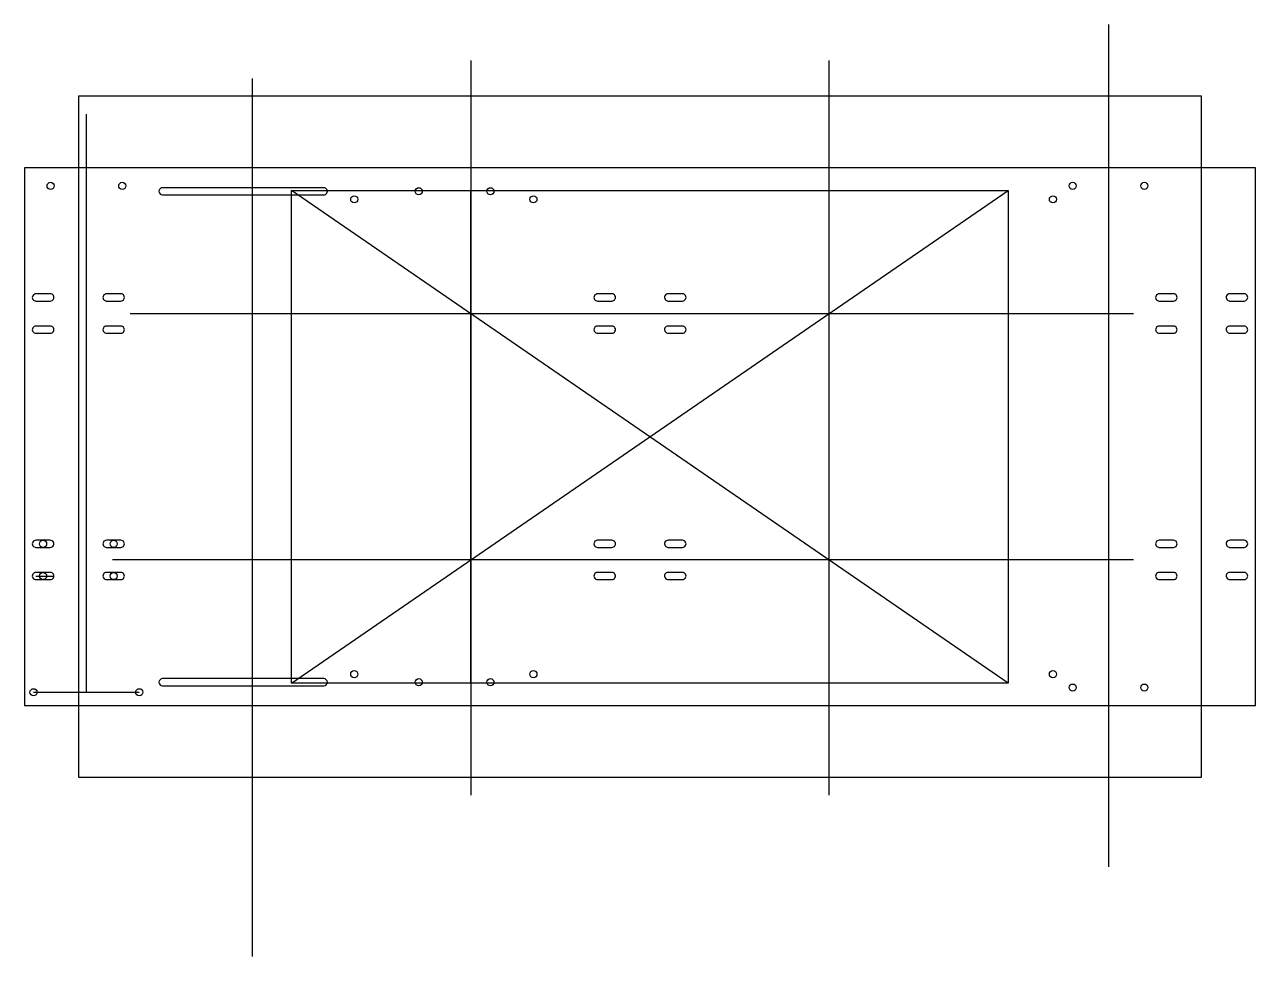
# Model space of a CAD drawing. Header units: millimetres. Extents: x -349 to 338, y -290 to 230.
import ezdxf

# ---------------------------------------------------------------- set-up
doc = ezdxf.new("R2010")
doc.units = ezdxf.units.MM
doc.layers.get('0').update_dxf_attribs({"linetype": 'CONTINUOUS'})

msp = doc.modelspace()

# ---------------------------------------------------------------- linework, layer by layer
for p, q in [((256, 230), (256, -240)), ((-100, 210), (-100, -200)), ((100, -200), (100, 210)), ((-222, 200), (-222, -290)), ((-314.5, -142.6), (-314.5, 180)), ((-182, 139), (-272, 139)), ((-200, -137.5), (-200, 137.5)), ((-200, 137.5), (200, 137.5)), ((200, -137.5), (-200, 137.5)), ((-200, -137.5), (200, 137.5)), ((-100, -137.5), (-100, 137.5)), ((200, 137.5), (200, -137.5)), ((-272, 135), (-182, 135)), ((-342.81, 75.75), (-334.7, 75.75)), ((-334.7, 79.75), (-342.7, 79.75)), ((-303.41, 75.75), (-295.3, 75.75)), ((-295.3, 79.75), (-303.3, 79.75)), ((-29.31, 75.75), (-21.2, 75.75)), ((-21.2, 79.75), (-29.2, 79.75)), ((10.09, 75.75), (18.2, 75.75)), ((18.2, 79.75), (10.2, 79.75)), ((284.19, 75.75), (292.3, 75.75)), ((292.3, 79.75), (284.3, 79.75)), ((323.59, 75.75), (331.7, 75.75)), ((331.7, 79.75), (323.7, 79.75)), ((-290, 68.75), (270, 68.75)), ((-342.81, 57.75), (-334.7, 57.75)), ((-334.7, 61.75), (-342.7, 61.75)), ((-303.41, 57.75), (-295.3, 57.75)), ((-295.3, 61.75), (-303.3, 61.75)), ((-29.31, 57.75), (-21.2, 57.75)), ((-21.2, 61.75), (-29.2, 61.75)), ((10.09, 57.75), (18.2, 57.75)), ((18.2, 61.75), (10.2, 61.75)), ((284.19, 57.75), (292.3, 57.75)), ((292.3, 61.75), (284.3, 61.75)), ((323.59, 57.75), (331.7, 57.75)), ((331.7, 61.75), (323.7, 61.75)), ((-342.81, -61.75), (-334.7, -61.75)), ((-334.7, -57.75), (-342.7, -57.75)), ((-303.41, -61.75), (-295.3, -61.75)), ((-295.3, -57.75), (-303.3, -57.75)), ((-29.31, -61.75), (-21.2, -61.75)), ((-21.2, -57.75), (-29.2, -57.75)), ((10.09, -61.75), (18.2, -61.75)), ((18.2, -57.75), (10.2, -57.75)), ((284.19, -61.75), (292.3, -61.75)), ((292.3, -57.75), (284.3, -57.75)), ((323.59, -61.75), (331.7, -61.75)), ((331.7, -57.75), (323.7, -57.75)), ((270, -68.75), (-300, -68.75)), ((-342.81, -79.75), (-334.7, -79.75)), ((-334.7, -75.75), (-342.7, -75.75)), ((-342.65, -77.75), (-333.18, -77.75)), ((-303.41, -79.75), (-295.3, -79.75)), ((-295.3, -75.75), (-303.3, -75.75)), ((-29.31, -79.75), (-21.2, -79.75)), ((-21.2, -75.75), (-29.2, -75.75)), ((10.09, -79.75), (18.2, -79.75)), ((18.2, -75.75), (10.2, -75.75)), ((284.19, -79.75), (292.3, -79.75)), ((292.3, -75.75), (284.3, -75.75)), ((323.59, -79.75), (331.7, -79.75)), ((331.7, -75.75), (323.7, -75.75)), ((-344, -142.6), (-285, -142.6)), ((200, -137.5), (-200, -137.5))]:
    msp.add_line(p, q)
for points in [[(-319, -190), (308, -190), (308, 190), (-319, 190)], [(338, 150), (-349, 150), (-349, -150), (338, -150)]]:
    msp.add_lwpolyline(points, close=True)
msp.add_lwpolyline([(-182, -135), (-272, -135, 1), (-272, -139), (-182, -139, 1)], format="xyb", close=True)
for centre in [(-334.5, 140), (-294.5, 140), (-129, 137), (-89, 137), (236, 140), (276, 140), (-165, 132.5), (-65, 132.5), (225, 132.5), (-338.7, -59.75), (-299.3, -59.75), (-338.7, -77.75), (-299.3, -77.75), (-165, -132.5), (-65, -132.5), (225, -132.5), (-129, -137), (-89, -137), (-344, -142.6), (-285, -142.6), (236, -140), (276, -140)]:
    msp.add_circle(centre, 2)
for centre, start, end in [((-272, 137), 90, 270), ((-182, 137), -90, 90.02614), ((-342.7, 77.75), 90, 273.19459), ((-334.7, 77.75), -90.02257, 90.02257), ((-303.3, 77.75), 90, 273.19459), ((-295.3, 77.75), -90.02257, 90.02257), ((-29.2, 77.75), 90, 273.19459), ((-21.2, 77.75), -90.02257, 90.02257), ((10.2, 77.75), 90, 273.19459), ((18.2, 77.75), -90.02257, 90.02257), ((284.3, 77.75), 90, 273.19459), ((292.3, 77.75), -90.02257, 90.02257), ((323.7, 77.75), 90, 273.19459), ((331.7, 77.75), -90.02257, 90.02257), ((-342.7, 59.75), 90, 273.19459), ((-334.7, 59.75), -90.02257, 90.02257), ((-303.3, 59.75), 90, 273.19459), ((-295.3, 59.75), -90.02257, 90.02257), ((-29.2, 59.75), 90, 273.19459), ((-21.2, 59.75), -90.02257, 90.02257), ((10.2, 59.75), 90, 273.19459), ((18.2, 59.75), -90.02257, 90.02257), ((284.3, 59.75), 90, 273.19459), ((292.3, 59.75), -90.02257, 90.02257), ((323.7, 59.75), 90, 273.19459), ((331.7, 59.75), -90.02257, 90.02257), ((-342.7, -59.75), 90, 273.19459), ((-334.7, -59.75), -90.02257, 90.02257), ((-303.3, -59.75), 90, 273.19459), ((-295.3, -59.75), -90.02257, 90.02257), ((-29.2, -59.75), 90, 273.19459), ((-21.2, -59.75), -90.02257, 90.02257), ((10.2, -59.75), 90, 273.19459), ((18.2, -59.75), -90.02257, 90.02257), ((284.3, -59.75), 90, 273.19459), ((292.3, -59.75), -90.02257, 90.02257), ((323.7, -59.75), 90, 273.19459), ((331.7, -59.75), -90.02257, 90.02257), ((-342.7, -77.75), 90, 273.19459), ((-334.7, -77.75), -90.02257, 90.02257), ((-303.3, -77.75), 90, 273.19459), ((-295.3, -77.75), -90.02257, 90.02257), ((-29.2, -77.75), 90, 273.19459), ((-21.2, -77.75), -90.02257, 90.02257), ((10.2, -77.75), 90, 273.19459), ((18.2, -77.75), -90.02257, 90.02257), ((284.3, -77.75), 90, 273.19459), ((292.3, -77.75), -90.02257, 90.02257), ((323.7, -77.75), 90, 273.19459), ((331.7, -77.75), -90.02257, 90.02257)]:
    msp.add_arc(centre, 2, start, end)

doc.saveas('drawing.dxf')
